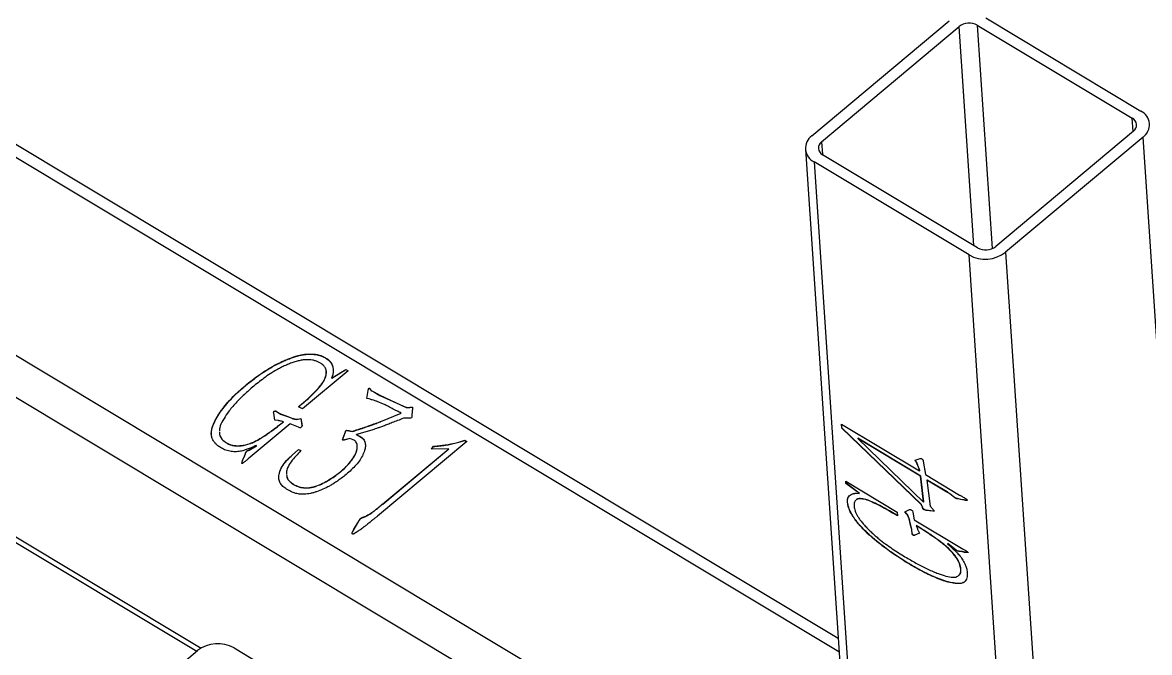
# Model space of a CAD drawing. Header units: millimetres. Extents: x -1590 to 1562, y -1082 to 1503.
# Drawn here: x -696.9 to -262.2, y 334.4 to 577.3 of the extents above; entities that cross this region are included whole.
import ezdxf

# ---------------------------------------------------------------- set-up
doc = ezdxf.new("R2010")
doc.units = ezdxf.units.MM

msp = doc.modelspace()

# ---------------------------------------------------------------- linework, layer by layer
at = {"color": 8, "linetype": 'Continuous', "lineweight": 25}
for p, q in [((-381.95, 334.62), (-856.15, 619.27)), ((-909.19, 574.86), (-376.63, 255.19)), ((-330, 491.35), (-335.65, 575.76)), ((-328.6, 576.29), (-322.83, 490.15)), ((-381.42, 241.81), (-915.35, 562.31)), ((-268.48, 535.32), (-268.82, 540.41)), ((-388.69, 531.35), (-388.35, 526.38)), ((-911.6, 506.27), (-628.06, 336.08))]:
    msp.add_line(p, q, dxfattribs=at)
at = {"color": 7, "linetype": 'Continuous', "lineweight": 25}
for p, q in [((-382.29, 339.77), (-850.54, 620.84)), ((-325.29, 579.06), (-265.51, 543.18)), ((-392.42, 533.59), (-339.39, 578)), ((-388.69, 531.35), (-335.65, 575.76)), ((-328.6, 576.29), (-268.82, 540.41)), ((-268.4, 535.39), (-321.44, 490.98)), ((-264.67, 533.15), (-317.7, 488.73)), ((-245.9, 252.96), (-264.67, 533.15)), ((-394.93, 528.43), (-376.16, 248.25)), ((-328.49, 490.44), (-388.26, 526.33)), ((-331.8, 487.67), (-391.58, 523.55)), ((-391.58, 523.55), (-372.81, 243.37)), ((-910.11, 503.25), (-629.68, 334.91)), ((-313.04, 207.48), (-331.8, 487.67)), ((-317.7, 488.73), (-298.94, 208.55)), ((-579.98, 447.97), (-579.98, 448.04)), ((-577.66, 440.21), (-572.18, 443.54)), ((-577.65, 440.14), (-572.18, 443.47)), ((-572.18, 443.54), (-571.3, 443.01)), ((-572.18, 443.47), (-572.18, 443.54)), ((-572.18, 443.47), (-571.35, 442.97)), ((-604.61, 442.06), (-604.61, 442.13)), ((-571.3, 443.01), (-588.87, 428.3)), ((-577.21, 441.43), (-577.66, 440.21)), ((-577.65, 440.14), (-577.66, 440.21)), ((-564.14, 432.37), (-563.57, 435.48)), ((-564.12, 432.37), (-563.56, 435.41)), ((-563.56, 435.41), (-563.57, 435.48)), ((-561.45, 434.95), (-559.04, 433.61)), ((-561.44, 434.88), (-561.45, 434.95)), ((-561.44, 434.88), (-559.04, 433.54)), ((-563.15, 432.15), (-564.14, 432.37)), ((-557.64, 430.16), (-560.15, 431.2)), ((-559.04, 433.61), (-548.86, 428.89)), ((-559.04, 433.54), (-559.04, 433.61)), ((-559.04, 433.54), (-548.85, 428.82)), ((-599.62, 424.03), (-599.98, 426.67)), ((-599.14, 427.47), (-597.38, 426.42)), ((-599.13, 427.4), (-599.14, 427.47)), ((-599.13, 427.4), (-597.38, 426.35)), ((-597.38, 426.42), (-595.54, 425.77)), ((-597.38, 426.35), (-597.38, 426.42)), ((-597.38, 426.35), (-595.53, 425.7)), ((-588.87, 428.3), (-590.48, 429.17)), ((-558.68, 423.5), (-550.82, 426.71)), ((-558.67, 423.43), (-550.82, 426.64)), ((-550.82, 426.64), (-550.82, 426.71)), ((-548.86, 428.89), (-547.55, 428.94)), ((-548.85, 428.82), (-548.86, 428.89)), ((-548.85, 428.82), (-547.54, 428.87)), ((-547.55, 428.94), (-546.44, 429.03)), ((-547.54, 428.87), (-547.55, 428.94)), ((-547.54, 428.87), (-546.44, 428.96)), ((-546.54, 427.68), (-546.7, 425.54)), ((-593.67, 422.6), (-609.82, 409.08)), ((-598.36, 423.83), (-599.62, 424.03)), ((-598.26, 421.81), (-596.23, 423.4)), ((-598.25, 421.74), (-598.26, 421.81)), ((-598.25, 421.74), (-596.23, 423.33)), ((-596.23, 423.33), (-596.23, 423.4)), ((-595.54, 425.77), (-593.31, 424.9)), ((-595.53, 425.7), (-595.54, 425.77)), ((-595.53, 425.7), (-593.3, 424.83)), ((-590.5, 421.25), (-593.67, 422.6)), ((-593.3, 424.83), (-593.31, 424.9)), ((-590.63, 424.41), (-589.54, 424.69)), ((-590.63, 424.34), (-589.53, 424.62)), ((-590.63, 424.34), (-590.63, 424.41)), ((-589.54, 424.69), (-589.11, 421.91)), ((-589.53, 424.62), (-589.54, 424.69)), ((-589.53, 424.62), (-589.1, 421.84)), ((-558.67, 423.43), (-558.68, 423.5)), ((-548.58, 424.72), (-549.97, 424.71)), ((-380.98, 422.47), (-350.87, 404.39)), ((-380.88, 420.96), (-380.98, 422.47)), ((-380.82, 421.02), (-380.91, 422.42)), ((-589.93, 421.01), (-590.5, 421.25)), ((-573.2, 417.13), (-572.36, 419.51)), ((-573.2, 417.06), (-572.36, 419.44)), ((-572.36, 419.44), (-572.36, 419.51)), ((-571.86, 420.13), (-571.07, 419.95)), ((-571.86, 420.06), (-571.86, 420.13)), ((-571.86, 420.06), (-571.07, 419.88)), ((-571.07, 419.95), (-569.8, 419.64)), ((-571.07, 419.88), (-571.07, 419.95)), ((-571.07, 419.88), (-569.8, 419.57)), ((-569.8, 419.57), (-569.8, 419.64)), ((-562.14, 420.18), (-568.03, 418.4)), ((-568.03, 418.33), (-568.03, 418.4)), ((-380.82, 421.02), (-380.88, 420.96)), ((-350.29, 391.49), (-380.88, 420.96)), ((-350.22, 391.54), (-380.82, 421.02)), ((-618.76, 415.5), (-618.76, 415.57)), ((-609.48, 412.51), (-606.71, 414.2)), ((-609.47, 412.44), (-606.7, 414.13)), ((-606.7, 414.13), (-606.71, 414.2)), ((-573.2, 417.06), (-573.2, 417.13)), ((-570.62, 416.97), (-571.97, 416.57)), ((-569.32, 416.37), (-570.62, 416.97)), ((-525.52, 415.72), (-560.04, 386.93)), ((-539.17, 412.81), (-538.36, 413.91)), ((-539.11, 412.81), (-538.35, 413.84)), ((-538.35, 413.84), (-538.36, 413.91)), ((-528.63, 415.53), (-526.32, 416.21)), ((-528.63, 415.46), (-526.32, 416.14)), ((-528.63, 415.46), (-528.63, 415.53)), ((-526.32, 416.21), (-525.52, 415.72)), ((-526.32, 416.14), (-526.32, 416.21)), ((-526.32, 416.14), (-525.57, 415.69)), ((-374.66, 416.99), (-374.72, 416.93)), ((-374.72, 416.93), (-349.29, 392.4)), ((-350.46, 402.37), (-374.72, 416.93)), ((-350.39, 402.43), (-374.66, 416.99)), ((-611.87, 408.82), (-611.39, 409.75)), ((-611.87, 408.75), (-611.39, 409.68)), ((-611.87, 408.75), (-611.87, 408.82)), ((-611.39, 409.75), (-610.95, 411.07)), ((-611.39, 409.68), (-610.94, 411)), ((-611.39, 409.68), (-611.39, 409.75)), ((-610.94, 411), (-610.95, 411.07)), ((-610.35, 412.11), (-609.48, 412.51)), ((-610.34, 412.04), (-610.35, 412.11)), ((-610.34, 412.04), (-609.47, 412.44)), ((-609.47, 412.44), (-609.48, 412.51)), ((-592.84, 410.55), (-590.39, 412.71)), ((-592.84, 410.48), (-590.39, 412.64)), ((-592.84, 410.48), (-592.84, 410.55)), ((-590.39, 412.71), (-589.59, 412.23)), ((-590.39, 412.64), (-590.39, 412.71)), ((-590.39, 412.64), (-589.58, 412.16)), ((-557.93, 391.73), (-532.45, 412.98)), ((-557.92, 391.66), (-532.44, 412.91)), ((-532.45, 412.98), (-539.17, 412.81)), ((-532.44, 412.91), (-532.45, 412.98)), ((-352.62, 408.53), (-350.63, 409.18)), ((-571.3, 406.87), (-571.31, 406.94)), ((-352.15, 407.79), (-352.62, 408.53)), ((-352.09, 407.84), (-352.53, 408.55)), ((-352.09, 407.84), (-352.15, 407.79)), ((-351.51, 406.51), (-351.57, 406.46)), ((-351.06, 405.17), (-351.57, 406.46)), ((-351, 405.22), (-351.51, 406.51)), ((-351, 405.22), (-351.06, 405.17)), ((-350.81, 404.45), (-350.87, 404.39)), ((-349.44, 408.14), (-348.54, 402.99)), ((-379.36, 400.43), (-359.56, 388.55)), ((-379.31, 399.61), (-379.36, 400.43)), ((-379.24, 399.67), (-379.29, 400.39)), ((-350.39, 402.43), (-350.46, 402.37)), ((-349.29, 392.4), (-350.46, 402.37)), ((-349.23, 392.45), (-350.39, 402.43)), ((-348.54, 402.99), (-335.45, 395.13)), ((-347.97, 400.9), (-348.04, 400.85)), ((-348.04, 400.85), (-346.81, 390.84)), ((-340.29, 396.27), (-348.04, 400.85)), ((-340.23, 396.32), (-347.97, 400.9)), ((-592.09, 399.02), (-592.1, 399.09)), ((-379.24, 399.67), (-379.31, 399.61)), ((-374.07, 395.67), (-379.31, 399.61)), ((-374, 395.73), (-379.24, 399.67)), ((-375.2, 395.83), (-374.07, 395.67)), ((-374, 395.73), (-374.07, 395.67)), ((-340.23, 396.32), (-340.29, 396.27)), ((-557.92, 391.66), (-557.93, 391.73)), ((-378.62, 392.38), (-378.69, 392.33)), ((-350.22, 391.54), (-350.29, 391.49)), ((-349.8, 390.47), (-350.29, 391.49)), ((-349.73, 390.52), (-350.22, 391.54)), ((-349.23, 392.45), (-349.29, 392.4)), ((-335.91, 393.66), (-335.98, 393.61)), ((-334.98, 393.34), (-335.98, 393.61)), ((-334.92, 393.4), (-335.91, 393.66)), ((-334.92, 393.4), (-334.98, 393.34)), ((-333.7, 393.17), (-334.98, 393.34)), ((-333.64, 393.23), (-334.92, 393.4)), ((-333.64, 393.23), (-333.7, 393.17)), ((-359.56, 388.55), (-359.39, 387.06)), ((-356.55, 388.65), (-354.71, 389.51)), ((-355.79, 387.79), (-356.55, 388.65)), ((-355.72, 387.85), (-356.47, 388.69)), ((-355.72, 387.85), (-355.79, 387.79)), ((-353.63, 389), (-353.52, 388.47)), ((-353.52, 388.47), (-352.91, 385.61)), ((-349.73, 390.52), (-349.8, 390.47)), ((-349.62, 389.83), (-349.8, 390.47)), ((-349.55, 389.89), (-349.73, 390.52)), ((-349.55, 389.89), (-349.62, 389.83)), ((-348.32, 389.28), (-348.38, 389.22)), ((-345.69, 388.85), (-348.38, 389.22)), ((-345.62, 388.9), (-348.32, 389.28)), ((-346.81, 390.84), (-345.67, 389.5)), ((-345.62, 388.9), (-345.69, 388.85)), ((-569.05, 382), (-567.53, 384.44)), ((-569.04, 381.93), (-567.52, 384.37)), ((-567.52, 384.37), (-567.53, 384.44)), ((-354.73, 385.54), (-354.79, 385.49)), ((-354.31, 383.48), (-354.79, 385.49)), ((-354.24, 383.54), (-354.73, 385.54)), ((-354.24, 383.54), (-354.31, 383.48)), ((-353.85, 381.84), (-354.31, 383.48)), ((-353.79, 381.89), (-354.24, 383.54)), ((-352.91, 385.61), (-334.71, 374.68)), ((-352.13, 383.39), (-352.2, 383.34)), ((-349.99, 381.95), (-352.2, 383.34)), ((-349.93, 382), (-352.13, 383.39)), ((-569.54, 381.08), (-569.05, 382)), ((-569.53, 381.01), (-569.54, 381.08)), ((-569.53, 381.01), (-569.04, 381.93)), ((-569.04, 381.93), (-569.05, 382)), ((-353.79, 381.89), (-353.85, 381.84)), ((-353.74, 380.19), (-353.85, 381.84)), ((-353.68, 380.25), (-353.79, 381.89)), ((-353.68, 380.25), (-353.74, 380.19)), ((-350.95, 380.42), (-352.72, 379.64)), ((-352.65, 379.69), (-352.72, 379.64)), ((-350.96, 380.44), (-352.65, 379.69)), ((-351.44, 381.5), (-350.95, 380.42)), ((-349.93, 382), (-349.99, 381.95)), ((-340.01, 376.38), (-340.08, 376.32)), ((-337.42, 374.34), (-340.08, 376.32)), ((-337.35, 374.4), (-340.01, 376.38)), ((-337.35, 374.4), (-337.42, 374.34)), ((-336.68, 373.69), (-337.42, 374.34)), ((-336.61, 373.75), (-337.35, 374.4)), ((-361.75, 373.05), (-361.81, 373)), ((-336.61, 373.75), (-336.68, 373.69)), ((-335.54, 373.44), (-335.61, 373.38)), ((-334.41, 373.25), (-335.61, 373.38)), ((-334.34, 373.31), (-335.54, 373.44)), ((-334.34, 373.31), (-334.41, 373.25)), ((-333.48, 373.02), (-334.41, 373.25)), ((-333.41, 373.08), (-334.34, 373.31)), ((-333.41, 373.08), (-333.48, 373.02)), ((-334.91, 366.15), (-334.98, 366.09)), ((-682.45, 290.72), (-629.42, 335.13)), ((-615.32, 336.19), (-555.54, 300.31))]:
    msp.add_line(p, q, dxfattribs=at)
for centre, radius, start, end in [((-331.72, 570.65), 6.44, 61.0269, 127.6194), ((-270.1, 537.77), 2.93, 305.502, 64.0998), ((-268.07, 537.91), 5.86, 305.502, 64.0998), ((-389.02, 528.82), 5.86, 125.502, 244.0998), ((-386.99, 528.96), 2.93, 125.502, 244.0998), ((-325.56, 498.94), 12.88, 241.0269, 307.6194), ((-325.37, 496.08), 6.44, 241.0269, 307.6194), ((-621.55, 324.93), 12.88, 61.0269, 127.6194)]:
    msp.add_arc(centre, radius, start, end, dxfattribs=at)
for points, knots in [([(-604.61, 442.13), (-603.72, 442.71), (-601.88, 443.9), (-599.41, 445.29), (-597.31, 446.36), (-595.68, 447.11), (-593.98, 447.77), (-592.29, 448.37), (-590.64, 448.87), (-589.08, 449.23), (-587.64, 449.44), (-586.33, 449.51), (-585.15, 449.47), (-584.13, 449.4), (-583.25, 449.27), (-582.28, 449.04), (-581.19, 448.63), (-580.39, 448.24), (-579.98, 448.04)], [0, 0, 0, 0, 0.126875, 0.26151, 0.330229, 0.398329, 0.466356, 0.533691, 0.597757, 0.655467, 0.70742, 0.754407, 0.796644, 0.833775, 0.865799, 0.893553, 0.945163, 1, 1, 1, 1]), ([(-604.61, 442.06), (-603.72, 442.64), (-601.88, 443.83), (-599.41, 445.22), (-597.31, 446.29), (-595.67, 447.04), (-593.98, 447.7), (-592.28, 448.3), (-590.64, 448.8), (-589.08, 449.16), (-587.64, 449.37), (-586.32, 449.44), (-585.15, 449.4), (-584.12, 449.33), (-583.25, 449.2), (-582.28, 448.97), (-581.19, 448.56), (-580.39, 448.17), (-579.98, 447.97)], [0, 0, 0, 0, 0.126875, 0.26151, 0.330229, 0.398329, 0.466356, 0.533691, 0.597757, 0.655467, 0.70742, 0.754407, 0.796644, 0.833775, 0.865799, 0.893553, 0.945163, 1, 1, 1, 1]), ([(-579.98, 448.04), (-579.75, 447.89), (-579.29, 447.61), (-578.71, 447.12), (-578.23, 446.6), (-577.69, 445.87), (-577.26, 444.83), (-577.09, 443.74), (-577.1, 442.88), (-577.09, 442.31), (-577.14, 441.84), (-577.18, 441.56), (-577.21, 441.43)], [0, 0, 0, 0, 0.093571, 0.182514, 0.269093, 0.354305, 0.52846, 0.715, 0.80627, 0.883545, 0.948137, 1, 1, 1, 1]), ([(-579.98, 447.97), (-579.32, 447.5), (-578.01, 446.55), (-577.29, 445.1), (-577.22, 444.28), (-577.21, 444.14)], [0, 0, 0, 0, 0.452607, 0.905598, 1, 1, 1, 1]), ([(-581.67, 445.78), (-582.02, 445.99), (-582.69, 446.39), (-583.82, 446.84), (-585.01, 447.14), (-586.28, 447.31), (-587.63, 447.31), (-589.08, 447.16), (-590.63, 446.82), (-592.26, 446.35), (-593.9, 445.75), (-595.53, 445.1), (-597.09, 444.35), (-599.05, 443.29), (-601.34, 441.92), (-603.8, 440.18), (-606.08, 438.44), (-607.52, 437.26), (-608.24, 436.66)], [0, 0, 0, 0, 0.042953, 0.083374, 0.123258, 0.162895, 0.204395, 0.249812, 0.299201, 0.353806, 0.411254, 0.468748, 0.525799, 0.582908, 0.694352, 0.798766, 0.899666, 1, 1, 1, 1]), ([(-590.48, 429.17), (-590.17, 429.42), (-589.51, 429.97), (-588.47, 430.84), (-587.4, 431.77), (-586.48, 432.58), (-585.74, 433.29), (-585.13, 433.89), (-584.46, 434.59), (-583.48, 435.57), (-582.38, 436.8), (-581.22, 438.21), (-580.38, 439.62), (-579.92, 440.82), (-579.71, 441.79), (-579.68, 442.48), (-579.73, 443.12), (-579.97, 443.91), (-580.56, 444.85), (-581.29, 445.47), (-581.67, 445.78)], [0, 0, 0, 0, 0.051377, 0.111407, 0.174691, 0.2374623, 0.2710623, 0.3095967, 0.3525392, 0.4009168, 0.4948374, 0.5765051, 0.6522669, 0.7306303, 0.7693313, 0.8050617, 0.8383336, 0.8700253, 0.9331798, 1, 1, 1, 1]), ([(-619.79, 413.03), (-620.29, 413.3), (-621.29, 413.84), (-622.45, 414.89), (-623.33, 416.04), (-623.83, 417.07), (-624.03, 417.94), (-624.1, 418.65), (-624.07, 419.42), (-623.94, 420.24), (-623.71, 421.13), (-623.38, 422.1), (-622.96, 423.13), (-622.42, 424.23), (-621.8, 425.39), (-621.04, 426.58), (-620.19, 427.81), (-618.92, 429.45), (-617.28, 431.41), (-615.15, 433.58), (-612.89, 435.68), (-610.42, 437.81), (-607.67, 440.01), (-605.65, 441.41), (-604.61, 442.13)], [0, 0, 0, 0, 0.0403002, 0.0803559, 0.1194723, 0.157357, 0.1767585, 0.1975422, 0.2201214, 0.2442494, 0.2704918, 0.2989561, 0.330404, 0.3641079, 0.4002464, 0.4376273, 0.4773862, 0.5186322, 0.5994794, 0.6734971, 0.7469289, 0.8269302, 0.9115021, 1, 1, 1, 1]), ([(-624.06, 418.24), (-624.04, 418.94), (-623.99, 420.6), (-622.96, 423.14), (-621.54, 425.84), (-619.09, 429.29), (-615.43, 433.37), (-610.35, 437.93), (-606.52, 440.68), (-604.61, 442.06)], [0, 0, 0, 0, 0.076105, 0.178717, 0.281379, 0.384057, 0.589324, 0.794678, 1, 1, 1, 1]), ([(-590.47, 429.1), (-588.99, 430.33), (-586.02, 432.81), (-582.76, 436.16), (-580.59, 439.01), (-579.7, 441.03), (-579.73, 442.29), (-579.74, 442.75)], [0, 0, 0, 0, 0.30428, 0.60851, 0.760533, 0.912488, 1, 1, 1, 1]), ([(-608.24, 436.66), (-609.43, 435.62), (-611.83, 433.52), (-615.07, 430.19), (-617.72, 426.99), (-619.63, 423.93), (-620.88, 421.58), (-620.9, 420.14), (-620.91, 419.69)], [0, 0, 0, 0, 0.2067337, 0.4134904, 0.6201409, 0.775184, 0.9300549, 1, 1, 1, 1]), ([(-563.57, 435.48), (-563.55, 435.61), (-563.52, 435.82), (-563.41, 436.07), (-563.33, 436.26), (-563.09, 436.33), (-562.85, 436.14), (-562.76, 435.9), (-562.61, 435.63), (-562.33, 435.4), (-561.94, 435.17), (-561.62, 435.03), (-561.45, 434.95)], [0, 0, 0, 0, 0.132121, 0.225545, 0.28598, 0.323707, 0.397087, 0.519994, 0.605226, 0.709452, 0.84137, 1, 1, 1, 1]), ([(-563.56, 435.41), (-563.55, 435.54), (-563.52, 435.75), (-563.4, 436), (-563.33, 436.19), (-563.08, 436.26), (-562.84, 436.07), (-562.76, 435.83), (-562.61, 435.56), (-562.33, 435.33), (-561.94, 435.1), (-561.62, 434.96), (-561.44, 434.88)], [0, 0, 0, 0, 0.132121, 0.225545, 0.28598, 0.323707, 0.397087, 0.519994, 0.605226, 0.709452, 0.84137, 1, 1, 1, 1]), ([(-560.15, 431.2), (-560.27, 431.24), (-560.59, 431.36), (-561.22, 431.54), (-562.09, 431.83), (-562.77, 432.04), (-563.15, 432.15)], [0, 0, 0, 0, 0.119615, 0.326343, 0.618028, 1, 1, 1, 1]), ([(-599.98, 426.67), (-600.03, 426.82), (-600.1, 427.04), (-600.01, 427.36), (-599.78, 427.45), (-599.6, 427.52), (-599.37, 427.53), (-599.22, 427.49), (-599.14, 427.47)], [0, 0, 0, 0, 0.350484, 0.527084, 0.64708, 0.750783, 0.854774, 1, 1, 1, 1]), ([(-600.06, 426.95), (-600.06, 426.95), (-600.07, 427.01), (-600.05, 427.12), (-600, 427.28), (-599.8, 427.37), (-599.59, 427.46), (-599.35, 427.45), (-599.2, 427.42), (-599.13, 427.4)], [0, 0, 0, 0, 0.016982, 0.171968, 0.322998, 0.489814, 0.660496, 0.830097, 1, 1, 1, 1]), ([(-550.82, 426.71), (-551.38, 426.98), (-552.58, 427.56), (-554.07, 428.35), (-555.3, 429.01), (-556.18, 429.45), (-556.94, 429.83), (-557.42, 430.05), (-557.64, 430.16)], [0, 0, 0, 0, 0.240019, 0.522018, 0.666348, 0.793885, 0.904533, 1, 1, 1, 1]), ([(-546.44, 429.03), (-546.44, 429), (-546.45, 428.89), (-546.49, 428.63), (-546.48, 428.21), (-546.52, 427.88), (-546.54, 427.68)], [0, 0, 0, 0, 0.05995, 0.251846, 0.56241, 1, 1, 1, 1]), ([(-618.76, 415.57), (-618.42, 415.36), (-617.75, 414.92), (-616.52, 414.47), (-615.17, 414.16), (-613.67, 414.09), (-612.05, 414.22), (-610.36, 414.6), (-608.64, 415.18), (-606.96, 415.95), (-605.34, 416.85), (-603.81, 417.82), (-602.38, 418.79), (-601, 419.75), (-599.64, 420.75), (-598.73, 421.45), (-598.26, 421.81)], [0, 0, 0, 0, 0.055928, 0.112961, 0.170791, 0.230883, 0.295406, 0.367083, 0.443443, 0.523307, 0.605293, 0.687467, 0.766844, 0.841355, 0.916893, 1, 1, 1, 1]), ([(-618.76, 415.5), (-618.42, 415.29), (-617.74, 414.85), (-616.52, 414.4), (-615.16, 414.09), (-613.66, 414.02), (-612.05, 414.15), (-610.36, 414.53), (-608.63, 415.11), (-606.95, 415.88), (-605.34, 416.78), (-603.81, 417.75), (-602.38, 418.72), (-601, 419.68), (-599.64, 420.68), (-598.73, 421.38), (-598.25, 421.74)], [0, 0, 0, 0, 0.055928, 0.112961, 0.170791, 0.230883, 0.295406, 0.367083, 0.443443, 0.523307, 0.605293, 0.687467, 0.766844, 0.841355, 0.916893, 1, 1, 1, 1]), ([(-596.23, 423.4), (-596.49, 423.46), (-596.94, 423.56), (-597.56, 423.67), (-598.01, 423.77), (-598.26, 423.81), (-598.36, 423.83)], [0, 0, 0, 0, 0.3627987, 0.6524748, 0.8639913, 1, 1, 1, 1]), ([(-593.31, 424.9), (-593.15, 424.83), (-592.75, 424.66), (-592.03, 424.5), (-591.29, 424.33), (-590.82, 424.39), (-590.63, 424.41)], [0, 0, 0, 0, 0.1914671, 0.5034141, 0.8058512, 1, 1, 1, 1]), ([(-593.3, 424.83), (-593.15, 424.76), (-592.74, 424.59), (-592.03, 424.43), (-591.29, 424.26), (-590.81, 424.32), (-590.63, 424.34)], [0, 0, 0, 0, 0.1914671, 0.5034141, 0.8058512, 1, 1, 1, 1]), ([(-589.11, 421.91), (-589.11, 421.78), (-589.12, 421.55), (-589.36, 421.26), (-589.62, 421.04), (-589.84, 421.02), (-589.93, 421.01)], [0, 0, 0, 0, 0.316288, 0.601624, 0.845531, 1, 1, 1, 1]), ([(-569.8, 419.64), (-569.34, 419.8), (-568.46, 420.09), (-567.17, 420.51), (-565.99, 420.89), (-564.92, 421.26), (-563.94, 421.59), (-563.07, 421.89), (-562.3, 422.16), (-561.46, 422.47), (-560.59, 422.79), (-559.73, 423.1), (-559.12, 423.33), (-558.8, 423.45), (-558.68, 423.5)], [0, 0, 0, 0, 0.1229892, 0.2369226, 0.3428707, 0.4387353, 0.5255386, 0.604359, 0.673619, 0.7333306, 0.833057, 0.9109004, 0.9663928, 1, 1, 1, 1]), ([(-569.8, 419.57), (-569.34, 419.73), (-568.45, 420.02), (-567.17, 420.44), (-565.98, 420.82), (-564.91, 421.19), (-563.94, 421.52), (-563.06, 421.82), (-562.29, 422.09), (-561.45, 422.4), (-560.59, 422.72), (-559.73, 423.03), (-559.12, 423.26), (-558.79, 423.38), (-558.67, 423.43)], [0, 0, 0, 0, 0.1229892, 0.2369226, 0.3428707, 0.4387353, 0.5255386, 0.604359, 0.673619, 0.7333306, 0.833057, 0.9109004, 0.9663928, 1, 1, 1, 1]), ([(-549.97, 424.71), (-550.72, 424.41), (-552.16, 423.85), (-554.21, 423.05), (-556.05, 422.35), (-557.67, 421.73), (-559.09, 421.22), (-560.29, 420.78), (-561.28, 420.45), (-561.88, 420.26), (-562.14, 420.18)], [0, 0, 0, 0, 0.188413, 0.357486, 0.50962, 0.643418, 0.759307, 0.857858, 0.937578, 1, 1, 1, 1]), ([(-546.7, 425.54), (-546.72, 425.39), (-546.74, 425.15), (-546.91, 424.84), (-547.22, 424.75), (-547.56, 424.71), (-548.03, 424.7), (-548.38, 424.71), (-548.58, 424.72)], [0, 0, 0, 0, 0.236587, 0.387827, 0.471115, 0.599237, 0.773618, 1, 1, 1, 1]), ([(-620.92, 419.41), (-620.93, 419.29), (-621, 418.51), (-620.5, 417.06), (-619.34, 416.07), (-618.76, 415.57)], [0, 0, 0, 0, 0.082875, 0.541889, 1, 1, 1, 1]), ([(-620.92, 419.34), (-620.93, 419.22), (-621, 418.44), (-620.49, 416.99), (-619.33, 416), (-618.76, 415.5)], [0, 0, 0, 0, 0.082875, 0.541889, 1, 1, 1, 1]), ([(-568.03, 418.4), (-567.76, 418.26), (-567.22, 417.99), (-566.39, 417.59), (-565.66, 417.01), (-565.18, 416.37), (-564.88, 415.74), (-564.72, 415.17), (-564.64, 414.54), (-564.65, 413.84), (-564.76, 413.07), (-565.01, 412.21), (-565.35, 411.27), (-565.98, 409.9), (-567, 408.16), (-568.67, 406.21), (-570.54, 404.38), (-571.88, 403.22), (-572.54, 402.64)], [0, 0, 0, 0, 0.041274, 0.079617, 0.120502, 0.171652, 0.201341, 0.233561, 0.268725, 0.306774, 0.348943, 0.396561, 0.449701, 0.50881, 0.63256, 0.756161, 0.879414, 1, 1, 1, 1]), ([(-572.36, 419.51), (-572.33, 419.66), (-572.28, 419.91), (-571.99, 420.07), (-571.86, 420.13)], [0, 0, 0, 0, 0.57363, 1, 1, 1, 1]), ([(-572.36, 419.44), (-572.33, 419.59), (-572.27, 419.84), (-571.98, 420), (-571.86, 420.06)], [0, 0, 0, 0, 0.57363, 1, 1, 1, 1]), ([(-568.03, 418.33), (-567.44, 418.07), (-566.26, 417.54), (-565.1, 416.3), (-564.63, 415.25), (-564.7, 414.69), (-564.7, 414.62)], [0, 0, 0, 0, 0.320132, 0.638822, 0.957942, 1, 1, 1, 1]), ([(-606.71, 414.2), (-606.99, 414.1), (-607.67, 413.83), (-608.8, 413.31), (-610.25, 412.75), (-611.63, 412.28), (-612.86, 411.96), (-613.86, 411.83), (-614.89, 411.8), (-615.95, 411.86), (-617, 412.01), (-618, 412.27), (-618.95, 412.59), (-619.51, 412.88), (-619.79, 413.03)], [0, 0, 0, 0, 0.066931, 0.160895, 0.277311, 0.408832, 0.478532, 0.549522, 0.621851, 0.69747, 0.774652, 0.849586, 0.925122, 1, 1, 1, 1]), ([(-571.97, 416.57), (-572.15, 416.52), (-572.45, 416.44), (-572.85, 416.33), (-573.12, 416.29), (-573.34, 416.24), (-573.43, 416.36), (-573.42, 416.53), (-573.32, 416.8), (-573.25, 417.01), (-573.2, 417.13)], [0, 0, 0, 0, 0.2072953, 0.3613665, 0.4702433, 0.5318333, 0.5767244, 0.6614107, 0.8052353, 1, 1, 1, 1]), ([(-573.4, 416.34), (-573.41, 416.37), (-573.43, 416.45), (-573.33, 416.69), (-573.25, 416.9), (-573.2, 417.06)], [0, 0, 0, 0, 0.101634, 0.346159, 1, 1, 1, 1]), ([(-571.31, 406.94), (-570.79, 407.54), (-569.77, 408.74), (-568.78, 410.31), (-568.17, 411.57), (-567.92, 412.48), (-567.76, 413.37), (-567.79, 414.2), (-567.95, 414.95), (-568.25, 415.57), (-568.7, 416.07), (-569.12, 416.27), (-569.32, 416.37)], [0, 0, 0, 0, 0.201826, 0.39963, 0.494823, 0.584118, 0.670153, 0.752792, 0.827959, 0.892407, 0.947603, 1, 1, 1, 1]), ([(-571.3, 406.87), (-570.67, 407.62), (-569.41, 409.12), (-568.25, 411.14), (-567.78, 412.8), (-567.8, 413.6), (-567.81, 413.98)], [0, 0, 0, 0, 0.339775, 0.679367, 0.84932, 1, 1, 1, 1]), ([(-538.36, 413.91), (-537.76, 413.96), (-536.65, 414.06), (-535.12, 414.24), (-533.81, 414.41), (-532.37, 414.65), (-530.67, 415.03), (-529.33, 415.36), (-528.63, 415.53)], [0, 0, 0, 0, 0.179519, 0.336515, 0.467999, 0.577127, 0.779821, 1, 1, 1, 1]), ([(-538.35, 413.84), (-537.76, 413.89), (-536.65, 413.99), (-535.11, 414.17), (-533.81, 414.34), (-532.37, 414.58), (-530.67, 414.96), (-529.33, 415.29), (-528.63, 415.46)], [0, 0, 0, 0, 0.179519, 0.336515, 0.467999, 0.577127, 0.779821, 1, 1, 1, 1]), ([(-609.82, 409.08), (-610, 408.93), (-610.35, 408.63), (-610.84, 408.24), (-611.26, 407.9), (-611.59, 407.63), (-611.86, 407.43), (-612.05, 407.32), (-612.17, 407.22), (-612.37, 407.28), (-612.18, 407.63), (-612.16, 408.01), (-612.05, 408.46), (-611.92, 408.72), (-611.87, 408.82)], [0, 0, 0, 0, 0.146232, 0.27484, 0.380762, 0.466522, 0.532268, 0.575424, 0.601747, 0.60972, 0.67756, 0.799963, 0.923195, 1, 1, 1, 1]), ([(-612.27, 407.38), (-612.26, 407.41), (-612.22, 407.53), (-612.12, 407.99), (-611.97, 408.42), (-611.87, 408.75)], [0, 0, 0, 0, 0.060215, 0.275004, 1, 1, 1, 1]), ([(-610.95, 411.07), (-610.89, 411.28), (-610.78, 411.65), (-610.48, 411.97), (-610.35, 412.11)], [0, 0, 0, 0, 0.5657763, 1, 1, 1, 1]), ([(-610.94, 411), (-610.88, 411.21), (-610.77, 411.58), (-610.47, 411.9), (-610.34, 412.04)], [0, 0, 0, 0, 0.5657763, 1, 1, 1, 1]), ([(-597.99, 401.57), (-598, 401.61), (-598.16, 402.28), (-597.84, 403.84), (-596.87, 406.11), (-595.1, 408.42), (-593.59, 409.79), (-592.84, 410.48)], [0, 0, 0, 0, 0.013405, 0.210689, 0.473426, 0.736763, 1, 1, 1, 1]), ([(-594.34, 397), (-594.66, 397.19), (-595.28, 397.55), (-596.1, 398.13), (-596.77, 398.74), (-597.31, 399.37), (-597.7, 400.06), (-597.95, 400.83), (-598.04, 401.71), (-598.02, 402.67), (-597.87, 403.68), (-597.52, 404.72), (-597.02, 405.76), (-596.12, 407.13), (-594.81, 408.78), (-593.49, 409.96), (-592.84, 410.55)], [0, 0, 0, 0, 0.0592201, 0.1139327, 0.165404, 0.2128605, 0.2610133, 0.3121757, 0.3697715, 0.4327639, 0.4994171, 0.5674656, 0.6380747, 0.7111052, 0.857737, 1, 1, 1, 1]), ([(-589.59, 412.23), (-590.22, 411.52), (-591.48, 410.11), (-593.34, 407.98), (-594.62, 405.89), (-595.22, 404.26), (-595.09, 403.47), (-595.07, 403.28)], [0, 0, 0, 0, 0.251448, 0.502913, 0.754019, 0.942371, 1, 1, 1, 1]), ([(-350.63, 409.18), (-350.51, 409.2), (-350.32, 409.24), (-349.98, 409.1), (-349.74, 408.89), (-349.56, 408.66), (-349.46, 408.4), (-349.45, 408.24), (-349.44, 408.14)], [0, 0, 0, 0, 0.281283, 0.454251, 0.591826, 0.699096, 0.823175, 1, 1, 1, 1]), ([(-592.1, 399.09), (-591.78, 398.93), (-591.15, 398.62), (-590.14, 398.26), (-589.07, 398.03), (-587.97, 397.9), (-586.83, 397.91), (-585.67, 398.03), (-584.5, 398.31), (-582.9, 398.83), (-580.94, 399.7), (-578.71, 400.95), (-576.62, 402.35), (-574.63, 403.79), (-572.83, 405.31), (-571.81, 406.4), (-571.31, 406.94)], [0, 0, 0, 0, 0.046273, 0.09063, 0.13365, 0.177137, 0.22059, 0.265455, 0.31244, 0.361859, 0.465816, 0.574299, 0.683951, 0.791337, 0.896239, 1, 1, 1, 1]), ([(-592.09, 399.02), (-591.77, 398.86), (-591.15, 398.55), (-590.13, 398.19), (-589.06, 397.96), (-587.97, 397.83), (-586.83, 397.84), (-585.67, 397.96), (-584.49, 398.24), (-582.9, 398.76), (-580.94, 399.63), (-578.7, 400.88), (-576.62, 402.28), (-574.63, 403.72), (-572.83, 405.24), (-571.81, 406.33), (-571.3, 406.87)], [0, 0, 0, 0, 0.046273, 0.09063, 0.13365, 0.177137, 0.22059, 0.265455, 0.31244, 0.361859, 0.465816, 0.574299, 0.683951, 0.791337, 0.896239, 1, 1, 1, 1]), ([(-351.57, 406.46), (-351.64, 406.62), (-351.75, 406.92), (-351.91, 407.3), (-352.03, 407.58), (-352.12, 407.73), (-352.15, 407.79)], [0, 0, 0, 0, 0.373787, 0.666263, 0.878329, 1, 1, 1, 1]), ([(-351.51, 406.51), (-351.57, 406.68), (-351.68, 406.97), (-351.84, 407.36), (-351.96, 407.64), (-352.05, 407.79), (-352.09, 407.84)], [0, 0, 0, 0, 0.373787, 0.666263, 0.878329, 1, 1, 1, 1]), ([(-350.87, 404.39), (-350.88, 404.53), (-350.9, 404.77), (-351.01, 405.05), (-351.06, 405.17)], [0, 0, 0, 0, 0.588104, 1, 1, 1, 1]), ([(-350.81, 404.45), (-350.82, 404.59), (-350.83, 404.83), (-350.95, 405.11), (-351, 405.22)], [0, 0, 0, 0, 0.588104, 1, 1, 1, 1]), ([(-595.04, 403.03), (-595.02, 402.69), (-594.98, 401.73), (-593.97, 400.29), (-592.72, 399.49), (-592.1, 399.09)], [0, 0, 0, 0, 0.218673, 0.609107, 1, 1, 1, 1]), ([(-595.03, 402.96), (-595.02, 402.62), (-594.97, 401.66), (-593.97, 400.22), (-592.72, 399.42), (-592.09, 399.02)], [0, 0, 0, 0, 0.218673, 0.609107, 1, 1, 1, 1]), ([(-572.54, 402.64), (-573.1, 402.21), (-574.17, 401.4), (-575.72, 400.29), (-577.17, 399.36), (-578.87, 398.35), (-580.93, 397.35), (-583.01, 396.53), (-584.64, 396.02), (-585.82, 395.74), (-586.99, 395.55), (-588.11, 395.46), (-589.18, 395.44), (-590.16, 395.5), (-591.04, 395.63), (-592.04, 395.91), (-593.16, 396.36), (-593.95, 396.79), (-594.34, 397)], [0, 0, 0, 0, 0.09455, 0.1796146, 0.2536933, 0.3185025, 0.4342819, 0.541479, 0.5921003, 0.6406937, 0.6864378, 0.7310796, 0.7734614, 0.8119515, 0.8475605, 0.8799339, 0.9412843, 1, 1, 1, 1]), ([(-378.69, 392.33), (-378.7, 392.55), (-378.72, 392.98), (-378.64, 393.55), (-378.51, 394.05), (-378.24, 394.63), (-377.7, 395.17), (-376.96, 395.49), (-376.33, 395.65), (-375.91, 395.76), (-375.54, 395.81), (-375.3, 395.82), (-375.2, 395.83)], [0, 0, 0, 0, 0.09358, 0.182533, 0.269119, 0.35434, 0.528513, 0.71402, 0.806251, 0.883533, 0.948131, 1, 1, 1, 1]), ([(-335.98, 393.61), (-336.1, 393.63), (-336.31, 393.67), (-336.6, 393.74), (-336.82, 393.79), (-337.09, 393.89), (-337.51, 394.21), (-338.1, 394.69), (-338.74, 395.23), (-339.32, 395.65), (-339.81, 395.98), (-340.13, 396.17), (-340.29, 396.27)], [0, 0, 0, 0, 0.090808, 0.16205, 0.219252, 0.256632, 0.344906, 0.500222, 0.666169, 0.78712, 0.890012, 1, 1, 1, 1]), ([(-335.91, 393.66), (-336.03, 393.69), (-336.24, 393.73), (-336.54, 393.79), (-336.76, 393.84), (-337.02, 393.95), (-337.44, 394.26), (-338.04, 394.74), (-338.68, 395.29), (-339.25, 395.7), (-339.75, 396.03), (-340.06, 396.22), (-340.23, 396.32)], [0, 0, 0, 0, 0.090808, 0.16205, 0.219252, 0.256632, 0.344906, 0.500222, 0.666169, 0.78712, 0.890012, 1, 1, 1, 1]), ([(-567.53, 384.44), (-567.4, 384.68), (-567.19, 385.1), (-566.88, 385.63), (-566.66, 385.97), (-566.43, 386.21), (-566.03, 386.33), (-565.53, 386.57), (-564.86, 386.85), (-564.12, 387.22), (-563.34, 387.64), (-562.54, 388.11), (-561.72, 388.69), (-560.95, 389.24), (-560.26, 389.81), (-559.59, 390.35), (-558.79, 391), (-558.23, 391.48), (-557.93, 391.73)], [0, 0, 0, 0, 0.076319, 0.131961, 0.169365, 0.186991, 0.214493, 0.258357, 0.313999, 0.378545, 0.44759, 0.518041, 0.596108, 0.689468, 0.746404, 0.817828, 0.901672, 1, 1, 1, 1]), ([(-567.52, 384.37), (-567.4, 384.61), (-567.18, 385.03), (-566.87, 385.56), (-566.65, 385.9), (-566.43, 386.14), (-566.02, 386.26), (-565.53, 386.5), (-564.85, 386.78), (-564.11, 387.15), (-563.34, 387.57), (-562.54, 388.04), (-561.71, 388.62), (-560.95, 389.17), (-560.26, 389.74), (-559.59, 390.28), (-558.79, 390.93), (-558.23, 391.41), (-557.92, 391.66)], [0, 0, 0, 0, 0.076319, 0.131961, 0.169365, 0.186991, 0.214493, 0.258357, 0.313999, 0.378545, 0.44759, 0.518041, 0.596108, 0.689468, 0.746404, 0.817828, 0.901672, 1, 1, 1, 1]), ([(-361.81, 373), (-362.7, 373.63), (-364.51, 374.95), (-366.8, 376.73), (-368.65, 378.28), (-370.04, 379.5), (-371.39, 380.77), (-372.69, 382.06), (-373.89, 383.35), (-374.95, 384.57), (-375.83, 385.73), (-376.55, 386.81), (-377.12, 387.78), (-377.59, 388.64), (-377.94, 389.39), (-378.26, 390.24), (-378.51, 391.22), (-378.63, 391.95), (-378.69, 392.33)], [0, 0, 0, 0, 0.126942, 0.261461, 0.330176, 0.398271, 0.466105, 0.533434, 0.597742, 0.655448, 0.707397, 0.75438, 0.796614, 0.833743, 0.865303, 0.893055, 0.945167, 1, 1, 1, 1]), ([(-378.62, 392.38), (-378.64, 393.05), (-378.66, 393.97), (-378.19, 394.44), (-378.06, 394.57)], [0, 0, 0, 0, 0.727789, 1, 1, 1, 1]), ([(-361.75, 373.05), (-362.63, 373.69), (-364.45, 375.01), (-366.73, 376.79), (-368.58, 378.33), (-369.97, 379.55), (-371.32, 380.82), (-372.62, 382.12), (-373.82, 383.4), (-374.88, 384.63), (-375.77, 385.79), (-376.49, 386.86), (-377.05, 387.84), (-377.52, 388.7), (-377.87, 389.45), (-378.19, 390.29), (-378.44, 391.27), (-378.56, 392.01), (-378.62, 392.38)], [0, 0, 0, 0, 0.126942, 0.261461, 0.330176, 0.398271, 0.466105, 0.533434, 0.597742, 0.655448, 0.707397, 0.75438, 0.796614, 0.833743, 0.865303, 0.893055, 0.945167, 1, 1, 1, 1]), ([(-375.41, 393.12), (-375.59, 392.97), (-376.05, 392.59), (-376.11, 391.82), (-376.16, 391.34)], [0, 0, 0, 0, 0.374467, 1, 1, 1, 1]), ([(-376.16, 391.34), (-376.13, 391.02), (-376.09, 390.39), (-375.85, 389.37), (-375.47, 388.32), (-374.95, 387.24), (-374.27, 386.11), (-373.41, 384.95), (-372.38, 383.72), (-371.2, 382.46), (-369.93, 381.2), (-368.61, 379.98), (-367.28, 378.81), (-365.5, 377.38), (-363.32, 375.75), (-360.79, 374.01), (-358.34, 372.45), (-356.73, 371.47), (-355.93, 370.99)], [0, 0, 0, 0, 0.04294, 0.083349, 0.123646, 0.163272, 0.204759, 0.249858, 0.29949, 0.354079, 0.41151, 0.468829, 0.525993, 0.583086, 0.69442, 0.798848, 0.899696, 1, 1, 1, 1]), ([(-359.39, 387.06), (-361.06, 388.06), (-364.39, 390.06), (-368.52, 392.15), (-371.76, 393.47), (-373.68, 393.72), (-374.93, 393.67), (-375.23, 393.31), (-375.29, 393.24)], [0, 0, 0, 0, 0.2930296, 0.5860269, 0.7325247, 0.8788521, 0.9762837, 1, 1, 1, 1]), ([(-359.32, 387.11), (-360.99, 388.11), (-364.33, 390.11), (-368.45, 392.21), (-371.7, 393.53), (-373.61, 393.78), (-374.86, 393.73), (-375.16, 393.37), (-375.22, 393.3)], [0, 0, 0, 0, 0.2930296, 0.5860269, 0.7325247, 0.8788521, 0.9762837, 1, 1, 1, 1]), ([(-335.45, 395.13), (-335.41, 395.11), (-335.27, 395.03), (-334.99, 394.87), (-334.55, 394.61), (-333.99, 394.29), (-333.44, 393.97), (-332.99, 393.69), (-332.7, 393.5), (-332.52, 393.32), (-332.46, 393.17), (-332.49, 393.12), (-332.5, 393.1)], [0, 0, 0, 0, 0.03766, 0.12674, 0.26715, 0.458903, 0.654079, 0.794489, 0.88455, 0.927448, 0.967521, 1, 1, 1, 1]), ([(-332.5, 393.1), (-332.54, 393.07), (-332.64, 392.96), (-332.98, 393.02), (-333.33, 393.06), (-333.59, 393.14), (-333.7, 393.17)], [0, 0, 0, 0, 0.143075, 0.431304, 0.757615, 1, 1, 1, 1]), ([(-332.44, 393.16), (-332.47, 393.12), (-332.57, 393.02), (-332.91, 393.08), (-333.27, 393.11), (-333.53, 393.19), (-333.64, 393.23)], [0, 0, 0, 0, 0.143075, 0.431304, 0.757615, 1, 1, 1, 1]), ([(-560.04, 386.93), (-560.35, 386.68), (-560.97, 386.19), (-561.82, 385.48), (-562.62, 384.85), (-563.32, 384.27), (-563.95, 383.77), (-564.51, 383.35), (-564.97, 382.97), (-565.72, 382.4), (-566.77, 381.64), (-567.88, 380.86), (-568.74, 380.36), (-569.16, 380.13), (-569.57, 380.02), (-569.68, 380.13), (-569.73, 380.17)], [0, 0, 0, 0, 0.103659, 0.198756, 0.284256, 0.361191, 0.429603, 0.488406, 0.538633, 0.580357, 0.724989, 0.862564, 0.920189, 0.960408, 0.983938, 1, 1, 1, 1]), ([(-354.79, 385.49), (-354.82, 385.63), (-354.9, 385.99), (-355.15, 386.62), (-355.4, 387.26), (-355.68, 387.64), (-355.79, 387.79)], [0, 0, 0, 0, 0.191517, 0.498743, 0.8058, 1, 1, 1, 1]), ([(-354.73, 385.54), (-354.76, 385.68), (-354.84, 386.05), (-355.09, 386.67), (-355.33, 387.31), (-355.61, 387.7), (-355.72, 387.85)], [0, 0, 0, 0, 0.191517, 0.498743, 0.8058, 1, 1, 1, 1]), ([(-354.71, 389.51), (-354.62, 389.53), (-354.44, 389.56), (-354.1, 389.41), (-353.81, 389.24), (-353.68, 389.06), (-353.63, 389)], [0, 0, 0, 0, 0.316288, 0.601624, 0.845531, 1, 1, 1, 1]), ([(-348.38, 389.22), (-348.54, 389.26), (-348.81, 389.33), (-349.17, 389.49), (-349.43, 389.66), (-349.56, 389.78), (-349.62, 389.83)], [0, 0, 0, 0, 0.407855, 0.680873, 0.858695, 1, 1, 1, 1]), ([(-348.32, 389.28), (-348.48, 389.32), (-348.75, 389.39), (-349.1, 389.54), (-349.36, 389.72), (-349.49, 389.84), (-349.55, 389.89)], [0, 0, 0, 0, 0.407855, 0.680873, 0.858695, 1, 1, 1, 1]), ([(-345.67, 389.5), (-345.55, 389.39), (-345.37, 389.21), (-345.2, 388.87), (-345.42, 388.82), (-345.58, 388.84), (-345.69, 388.85)], [0, 0, 0, 0, 0.323886, 0.485564, 0.663398, 1, 1, 1, 1]), ([(-345.2, 388.93), (-345.21, 388.92), (-345.23, 388.9), (-345.31, 388.9), (-345.43, 388.88), (-345.55, 388.9), (-345.62, 388.9)], [0, 0, 0, 0, 0.065984, 0.251708, 0.533883, 1, 1, 1, 1]), ([(-352.2, 383.34), (-352.11, 383.12), (-351.96, 382.72), (-351.73, 382.19), (-351.57, 381.8), (-351.48, 381.58), (-351.44, 381.5)], [0, 0, 0, 0, 0.362799, 0.652475, 0.863991, 1, 1, 1, 1]), ([(-569.73, 380.17), (-569.73, 380.19), (-569.75, 380.26), (-569.79, 380.42), (-569.76, 380.72), (-569.62, 380.94), (-569.54, 381.08)], [0, 0, 0, 0, 0.055423, 0.244187, 0.536828, 1, 1, 1, 1]), ([(-569.72, 380.1), (-569.73, 380.12), (-569.75, 380.19), (-569.79, 380.35), (-569.75, 380.65), (-569.62, 380.87), (-569.53, 381.01)], [0, 0, 0, 0, 0.055423, 0.244187, 0.536828, 1, 1, 1, 1]), ([(-352.72, 379.64), (-352.81, 379.57), (-352.94, 379.48), (-353.21, 379.47), (-353.4, 379.67), (-353.55, 379.79), (-353.66, 379.99), (-353.71, 380.12), (-353.74, 380.19)], [0, 0, 0, 0, 0.347684, 0.526033, 0.647272, 0.746954, 0.855934, 1, 1, 1, 1]), ([(-352.65, 379.69), (-352.74, 379.63), (-352.87, 379.53), (-353.15, 379.52), (-353.33, 379.72), (-353.49, 379.85), (-353.59, 380.04), (-353.65, 380.17), (-353.68, 380.25)], [0, 0, 0, 0, 0.347684, 0.526033, 0.647272, 0.746954, 0.855934, 1, 1, 1, 1]), ([(-334.98, 366.09), (-334.99, 366.41), (-335.01, 367.04), (-335.3, 368.15), (-335.75, 369.32), (-336.47, 370.58), (-337.38, 371.9), (-338.52, 373.22), (-339.82, 374.56), (-341.25, 375.8), (-342.73, 376.98), (-344.22, 378.05), (-345.67, 379.07), (-347.08, 380.03), (-348.51, 381), (-349.48, 381.62), (-349.99, 381.95)], [0, 0, 0, 0, 0.055928, 0.112384, 0.170759, 0.230851, 0.295374, 0.367051, 0.443667, 0.523351, 0.605337, 0.687424, 0.766801, 0.841311, 0.916893, 1, 1, 1, 1]), ([(-334.91, 366.15), (-334.92, 366.46), (-334.94, 367.1), (-335.23, 368.2), (-335.68, 369.38), (-336.4, 370.64), (-337.31, 371.95), (-338.46, 373.28), (-339.75, 374.62), (-341.18, 375.85), (-342.66, 377.04), (-344.15, 378.11), (-345.6, 379.12), (-347.01, 380.09), (-348.44, 381.05), (-349.42, 381.68), (-349.93, 382)], [0, 0, 0, 0, 0.055928, 0.112384, 0.170759, 0.230851, 0.295374, 0.367051, 0.443667, 0.523351, 0.605337, 0.687424, 0.766801, 0.841311, 0.916893, 1, 1, 1, 1]), ([(-340.08, 376.32), (-339.85, 376.11), (-339.31, 375.6), (-338.36, 374.75), (-337.2, 373.67), (-336.16, 372.6), (-335.3, 371.64), (-334.7, 370.83), (-334.14, 369.98), (-333.66, 369.09), (-333.23, 368.19), (-332.92, 367.32), (-332.67, 366.48), (-332.61, 365.96), (-332.57, 365.7)], [0, 0, 0, 0, 0.066569, 0.160877, 0.276929, 0.408906, 0.478612, 0.549607, 0.62194, 0.698408, 0.775595, 0.849575, 0.925117, 1, 1, 1, 1]), ([(-334.71, 374.68), (-334.5, 374.56), (-334.11, 374.32), (-333.56, 373.98), (-333.1, 373.7), (-332.74, 373.47), (-332.45, 373.29), (-332.27, 373.13), (-332.13, 373.05), (-332.08, 372.89), (-332.45, 372.99), (-332.72, 372.91), (-333.12, 372.95), (-333.38, 373), (-333.48, 373.02)], [0, 0, 0, 0, 0.146407, 0.275169, 0.381218, 0.46708, 0.532905, 0.57648, 0.602834, 0.610817, 0.677075, 0.800996, 0.923103, 1, 1, 1, 1]), ([(-332.57, 365.7), (-332.52, 365.24), (-332.41, 364.31), (-332.6, 363.16), (-333.01, 362.22), (-333.52, 361.62), (-334.05, 361.28), (-334.55, 361.11), (-335.13, 360.99), (-335.81, 360.95), (-336.59, 360.98), (-337.46, 361.08), (-338.45, 361.24), (-339.53, 361.47), (-340.71, 361.79), (-341.97, 362.2), (-343.32, 362.69), (-345.18, 363.44), (-347.45, 364.45), (-350.14, 365.8), (-352.84, 367.32), (-355.67, 368.97), (-358.69, 370.85), (-360.76, 372.27), (-361.81, 373)], [0, 0, 0, 0, 0.040297, 0.08035, 0.119463, 0.157607, 0.177007, 0.197574, 0.220151, 0.244278, 0.270518, 0.29898, 0.330426, 0.364243, 0.400275, 0.437654, 0.47741, 0.518652, 0.599493, 0.673537, 0.746948, 0.826943, 0.911509, 1, 1, 1, 1]), ([(-334.02, 361.42), (-334.09, 361.36), (-334.54, 360.98), (-336.1, 361), (-338.41, 361.24), (-341.16, 361.97), (-344.95, 363.37), (-349.83, 365.65), (-355.78, 369.05), (-359.76, 371.72), (-361.75, 373.05)], [0, 0, 0, 0, 0.013396, 0.089199, 0.190358, 0.291551, 0.392768, 0.59514, 0.797588, 1, 1, 1, 1]), ([(-355.93, 370.99), (-354.55, 370.18), (-351.78, 368.57), (-347.67, 366.48), (-343.96, 364.88), (-340.7, 363.82), (-338.22, 363.3), (-336.57, 363.44), (-336.05, 363.93), (-335.88, 364.09)], [0, 0, 0, 0, 0.190318, 0.380642, 0.570887, 0.713603, 0.856098, 0.951015, 1, 1, 1, 1]), ([(-335.61, 373.38), (-335.8, 373.4), (-336.13, 373.43), (-336.51, 373.61), (-336.68, 373.69)], [0, 0, 0, 0, 0.563116, 1, 1, 1, 1]), ([(-335.54, 373.44), (-335.73, 373.45), (-336.07, 373.49), (-336.45, 373.67), (-336.61, 373.75)], [0, 0, 0, 0, 0.563116, 1, 1, 1, 1]), ([(-332.16, 372.99), (-332.2, 372.99), (-332.32, 373.01), (-332.72, 373), (-333.11, 373.04), (-333.41, 373.08)], [0, 0, 0, 0, 0.077906, 0.288823, 1, 1, 1, 1]), ([(-335.74, 364.2), (-335.6, 364.29), (-335.06, 364.64), (-335.01, 365.48), (-334.98, 366.09)], [0, 0, 0, 0, 0.263905, 1, 1, 1, 1]), ([(-335.67, 364.25), (-335.53, 364.35), (-334.99, 364.69), (-334.95, 365.53), (-334.91, 366.15)], [0, 0, 0, 0, 0.263905, 1, 1, 1, 1])]:
    msp.add_open_spline(points, degree=3, knots=knots, dxfattribs=at)

doc.saveas('drawing.dxf')
